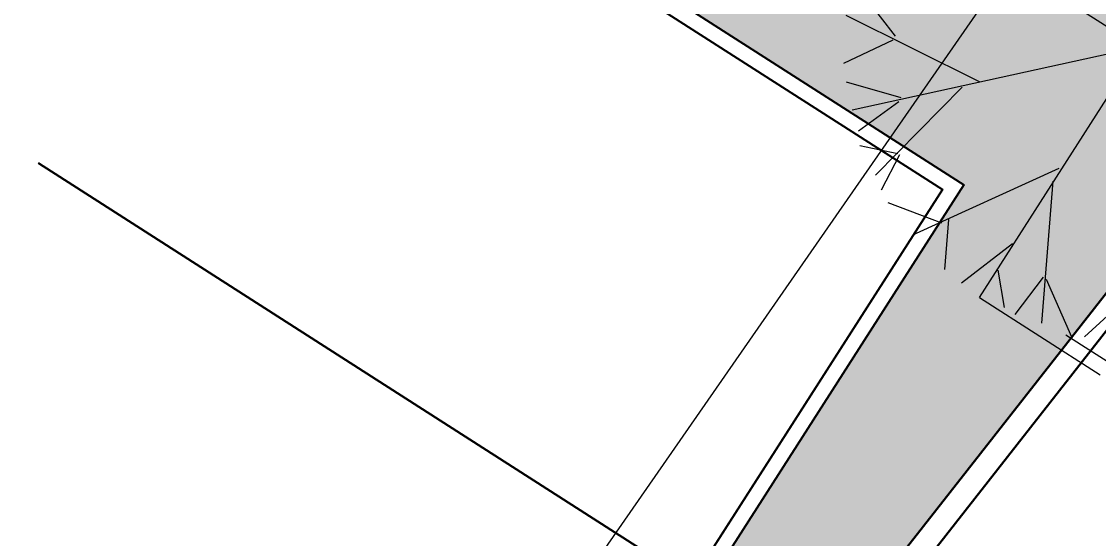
# Model space of a CAD drawing. Header units: inches. Extents: x 249 to 1192, y -18 to 440.
# Drawn here: x 960.42 to 967.36, y 200.32 to 203.65 of the extents above; entities that cross this region are included whole.
import ezdxf

# ---------------------------------------------------------------- set-up
doc = ezdxf.new("R2010")
doc.units = ezdxf.units.IN
doc.header["$MEASUREMENT"] = 0
for name, color, linetype, lineweight in [('DINDING', 6, 'Continuous', 0), ('PAGAR SITE', 6, 'Continuous', 30), ('RENCANA JALAN', 13, 'Continuous', 15), ('TEXT (KET. RUANG)', 7, 'Continuous', 5), ('VEGETASI', 60, 'Continuous', 0)]:
    doc.layers.add(name, color=color, linetype=linetype, lineweight=lineweight)
for name, color, linetype in [('KANSTEEN', 204, 'Continuous'), ('KENDARAAN', 9, 'Continuous'), ('RUMPUT', 86, 'Continuous')]:
    doc.layers.add(name, color=color, linetype=linetype)
doc.styles.add('ATTR', font='romans.shx', dxfattribs={"width": 0.8, "height": 0.470416260033865})
doc.styles.get("Standard").update_dxf_attribs({"font": 'arial.ttf'})
pattern_1 = [(57.36874968947846, (-1.13686837721616e-13, 150.3474551388494), (-0.0535506494527033, 0.244197313478704), [0.046875, -0.30667839075]), (12.36874968947846, (-1.13686837721616e-13, 150.3474551388494), (-0.05355064946683093, 0.2441973135431277), [0.04687499999999999, -0.2031249999999999]), (102.3687496894784, (-1.13686837721616e-13, 150.3474551388494), (-0.2441973135431277, -0.05355064946683093), [0.04687499999999999, -0.203125])]

# ---------------------------------------------------------------- blocks, each defined once
blk = doc.blocks.new('TAPAK')
at = {"layer": 'PAGAR SITE'}
for points in [[(139.8030665763735, 187.3690741418828), (137.84560980871, 188.2685178808201), (144.9357596205815, 206.6483920818373), (129.9734477652098, 218.6556809006473), (147.8531234604804, 253.7936992966494), (152.2845818887893, 251.4217517426239), (170.0457614442041, 244.61386010742), (173.9541275252621, 249.1971732825822), (185.5825499774351, 262.9761678494497), (190.5190300749963, 271.0225809786882), (198.3754611163797, 266.6320808600244), (239.5444814521198, 239.8570203634463), (197.9183556917595, 186.7456651351839), (197.4016729373661, 184.0955634519815), (182.0766370042201, 196.8058495875406), (172.7601028856106, 184.6568458416861), (169.8431924775636, 181.4162851384394), (164.0755296469461, 173.7295325424264), (162.3114334203818, 174.9607641451378)], [(139.8571582898389, 187.5092966922086), (138.0362682734078, 188.3459885423828), (145.1151815070778, 206.6967340367756), (130.1624403588543, 218.6963423416355), (147.9173587668499, 253.5891815783497), (152.2221003628903, 251.2850594784531), (170.0910920203197, 244.4358432732685), (174.0685134918042, 249.1001372148669), (185.7044857051702, 262.8880778033369), (190.5715742339467, 270.8213833702856), (198.2978960855188, 266.5035936732237), (239.3253559860834, 239.8205997156313), (197.7780338227756, 186.8097910974575), (197.3028268650324, 184.3724216519392), (182.0524409361768, 197.0207945287829), (172.6446656806694, 184.7528099581029), (169.7272282753677, 181.5116637838079), (164.042532339159, 173.9354838772376), (162.4015125935179, 175.0808156006901)]]:
    blk.add_lwpolyline(points, dxfattribs=at)
at = {"layer": 'RENCANA JALAN'}
blk.add_lwpolyline([(238.8186076660272, 246.4668074431007), (180.9058510639857, 163.0774370909467, 0.3362561549102545), (181.0457218854317, 159.6889200181071, 4.598988858042809)], format="xyb", dxfattribs=at)
blk = doc.blocks.new('Shade Tree 4')
for p, q in [((-12.64819999999997, 51.01879999999994), (-10.8143, 59.01259999999991)), ((0.189200000000028, 50.54859999999996), (-6.046099999999967, 59.48279999999988)), ((0, 59.99999999999989), (24, 59.99999999999989)), ((0, -60.00000000000011), (0, 59.99999999999989)), ((0.189200000000028, 48.19749999999988), (6.057800000000043, 59.48279999999988)), ((11.92630000000003, 50.0782999999999), (10.0924, 59.48279999999988)), ((-0.177599999999984, 31.26959999999997), (-16.68279999999999, 57.60189999999989)), ((0.189200000000028, 31.73979999999995), (16.32769999999999, 57.60189999999989)), ((19.30310000000003, 56.99999999999989), (43.55790000000002, 56.99999999999989)), ((-11.54789999999997, 49.60809999999992), (-21.81779999999998, 55.72099999999989)), ((10.45920000000001, 47.7272999999999), (21.09590000000003, 55.72099999999989)), ((-28.41989999999998, 42.55489999999998), (-25.85239999999999, 54.31029999999998)), ((26.06890000000004, 53.99999999999989), (50.70670000000001, 53.99999999999989)), ((28.06479999999999, 43.02509999999995), (26.59770000000003, 53.36989999999992)), ((-20.71749999999997, 21.39499999999998), (-31.35419999999999, 51.48909999999989)), ((23.29660000000001, 23.27589999999998), (30.26550000000003, 51.95929999999998)), ((31.55810000000002, 50.99999999999989), (55.94060000000002, 50.99999999999989)), ((36.28140000000002, 47.99999999999989), (60, 47.99999999999989)), ((-35.3888, 35.50159999999994), (-37.58949999999999, 46.31659999999988)), ((-28.05309999999997, 42.08459999999991), (-36.12239999999997, 47.7272999999999)), ((28.06479999999999, 41.61439999999993), (36.50080000000003, 47.7272999999999)), ((34.6669, 35.03139999999996), (37.96800000000002, 46.31659999999988)), ((39.72820000000002, 44.99999999999989), (64.11070000000001, 44.99999999999989)), ((-41.99999999999997, 41.99999999999989), (42, -42.00000000000011)), ((42, 41.99999999999989), (-41.99999999999997, -42.00000000000011)), ((42.9196, 41.99999999999989), (67.17439999999999, 41.99999999999989)), ((-35.75559999999996, 35.50159999999994), (-46.39239999999998, 37.85259999999994)), ((37.23439999999999, 36.91219999999998), (46.404, 37.85259999999994)), ((45.60040000000004, 38.99999999999989), (69.85520000000002, 38.99999999999989)), ((43.8365, 28.91849999999988), (48.23790000000002, 35.97179999999992)), ((48.02590000000004, 35.99999999999989), (72.28070000000002, 35.99999999999989)), ((-43.09129999999999, 26.09709999999995), (-49.32659999999998, 34.09090000000003)), ((74.32320000000004, 32.99999999999989), (50.0684, 32.99999999999989)), ((22.19630000000001, 22.33539999999994), (50.80540000000002, 31.26959999999997)), ((-21.45099999999996, 21.39499999999998), (-52.26089999999999, 28.4482999999999)), ((42.7362, 28.4482999999999), (53.37290000000002, 25.62689999999986)), ((52.23860000000002, 29.99999999999989), (76.23810000000003, 29.99999999999989)), ((-44.19169999999997, 26.56739999999991), (-55.19519999999997, 23.27589999999998)), ((53.51510000000002, 26.99999999999989), (77.89760000000001, 26.99999999999989)), ((79.30180000000001, 23.99999999999989), (55.04700000000003, 23.99999999999989)), ((80.45080000000002, 20.99999999999989), (56.19589999999999, 20.99999999999989)), ((-50.06019999999998, 9.169299999999907), (-56.66229999999999, 17.63319999999987)), ((57.21719999999999, 17.99999999999989), (81.59970000000004, 17.99999999999989)), ((52.27260000000001, 7.288399999999911), (57.40749999999997, 16.69279999999992)), ((82.39430000000004, 14.99999999999989), (58.23840000000001, 14.99999999999989)), ((-30.98739999999998, -0.2351000000001022), (-58.49619999999999, 12.93099999999993)), ((58.87670000000003, 11.99999999999989), (83.0704, 11.99999999999989)), ((-51.89409999999998, 10.10969999999998), (-59.22979999999998, 7.758599999999888)), ((32.83300000000003, -0.2351000000001022), (59.2414, 9.639499999999884)), ((83.52109999999999, 8.999999999999886), (59.35210000000001, 8.999999999999886)), ((53.37290000000002, 7.288399999999911), (59.60820000000001, 5.407499999999914)), ((59.74639999999999, 5.999999999999886), (84, 5.999999999999886)), ((-52.99449999999999, -0.7053000000000793), (-59.22979999999998, 3.996899999999869)), ((52.27260000000001, -0.2351000000001022), (59.60820000000001, 3.996899999999869)), ((84, 2.999999999999886), (59.89800000000002, 2.999999999999886)), ((-59.99999999999997, -1.13686837721616e-13), (60, -1.13686837721616e-13)), ((-51.89409999999998, -0.2351000000001022), (-59.5966, -4.467100000000073)), ((-30.98739999999998, -0.7053000000000793), (-58.86299999999997, -12.46080000000006)), ((33.93340000000001, -0.2351000000001022), (57.04079999999999, -18.10340000000008)), ((51.17220000000003, -0.2351000000001022), (59.60820000000001, -5.407600000000116)), ((60.1533, -1.13686837721616e-13), (84, -1.13686837721616e-13)), ((84, -3.000000000000114), (60.0256, -3.000000000000114)), ((59.64269999999999, -6.000000000000114), (84.02520000000004, -6.000000000000114)), ((-51.52729999999997, -9.169300000000021), (-58.86299999999997, -6.818200000000047)), ((50.43860000000001, -12.93100000000004), (58.87460000000004, -8.699100000000044)), ((-54.46159999999998, -10.57990000000007), (-57.7627, -14.81190000000004)), ((83.6422, -9.000000000000114), (59.38730000000004, -9.000000000000114)), ((58.7491, -12.00000000000011), (83.13150000000002, -12.00000000000011)), ((52.27260000000001, -14.34170000000006), (54.47320000000002, -23.27580000000012)), ((82.49330000000003, -15.00000000000011), (57.98310000000004, -15.00000000000011)), ((57.3449, -18.00000000000011), (81.51060000000001, -18.00000000000011)), ((-42.72449999999998, -24.68650000000002), (-55.92869999999999, -19.98430000000008)), ((80.45080000000002, -21.00000000000011), (56.3236, -21.00000000000011)), ((-23.28499999999997, -23.27580000000012), (-53.36129999999997, -26.56740000000002)), ((23.66340000000002, -23.74610000000018), (26.59770000000003, -52.89970000000005)), ((23.66340000000002, -23.74610000000018), (50.07190000000003, -32.21000000000004)), ((-42.72449999999998, -25.62700000000007), (-48.59309999999999, -35.0313000000001)), ((-25.85239999999999, -26.09720000000004), (-30.98739999999998, -50.54860000000008)), ((55.04700000000003, -24.00000000000011), (79.30180000000001, -24.00000000000011)), ((45.30369999999999, -30.32910000000004), (53.37290000000002, -26.56740000000002)), ((77.89760000000001, -27.00000000000011), (53.77050000000003, -27.00000000000011)), ((-0.544399999999996, -29.38870000000009), (-18.14999999999998, -56.66150000000005)), ((43.10290000000003, -29.85890000000006), (48.23790000000002, -35.97180000000003)), ((52.11090000000002, -30.00000000000011), (76.11040000000003, -30.00000000000011)), ((-0.177599999999984, -32.21000000000004), (13.39340000000004, -57.60190000000011)), ((-35.02209999999997, -34.56110000000012), (-46.02559999999997, -37.85270000000003)), ((74.32320000000004, -33.00000000000011), (50.1961, -33.00000000000011)), ((-35.02209999999997, -35.50150000000008), (-38.68989999999997, -44.90600000000006)), ((35.40050000000002, -35.50150000000008), (45.6705, -38.32290000000012)), ((36.86760000000004, -36.9122000000001), (39.06830000000002, -45.37620000000004)), ((48.02590000000004, -36.00000000000011), (72.28070000000002, -36.00000000000011)), ((69.98290000000003, -39.00000000000011), (45.60040000000004, -39.00000000000011)), ((25.4973, -42.55480000000011), (22.19630000000001, -55.25080000000003)), ((42.7919, -42.00000000000011), (67.17439999999999, -42.00000000000011)), ((-29.52029999999996, -44.43570000000011), (-36.85599999999999, -47.25700000000006)), ((-29.15350000000001, -44.43570000000011), (-28.41989999999998, -52.42950000000008)), ((64.11070000000001, -45.00000000000011), (39.60050000000001, -45.00000000000011)), ((-0.177599999999984, -47.25700000000006), (-4.579000000000008, -59.48270000000002)), ((26.23090000000002, -45.84640000000002), (32.83300000000003, -49.60820000000012)), ((8.625300000000038, -49.60820000000012), (7.891700000000014, -59.01250000000005)), ((9.35880000000003, -49.60820000000012), (19.99560000000002, -56.66150000000005)), ((36, -48.00000000000011), (60.79160000000002, -48.00000000000011)), ((-14.4821, -51.48900000000003), (-25.85239999999999, -53.84010000000012)), ((-13.74860000000001, -50.0784000000001), (-8.980399999999975, -59.01250000000005)), ((55.94060000000002, -51.00000000000011), (31.43049999999999, -51.00000000000011)), ((0.189200000000028, -53.36990000000003), (5.324200000000019, -59.01250000000005)), ((27, -54.00000000000011), (50.83440000000002, -54.00000000000011)), ((43.68560000000002, -57.00000000000011), (18.79250000000002, -57.00000000000011)), ((0, -60.00000000000011), (29.005, -60.00000000000011))]:
    blk.add_line(p, q)
at = {"style": 'ATTR', "width": 0.8, "flags": 9}
blk.add_attdef('ESTCODE', (0, 0), '', height=0.0002880504000000001, dxfattribs=at)

msp = doc.modelspace()

# ---------------------------------------------------------------- hatches: boundary and pattern name
at = {"layer": 'RUMPUT'}
h = msp.add_hatch(dxfattribs=at)
h.set_pattern_fill('GRASS', color=256, scale=0.25, angle=-32.63125031052153, style=0)
h.set_pattern_definition(pattern_1)
edge = h.paths.add_edge_path(flags=17)
edge.add_line((928.2641801358428, 238.1271219383081), (928.210257116251, 238.0429060968166))
edge.add_line((928.210257116251, 238.0429060968166), (927.4523145428276, 238.5282132731405))
edge.add_line((927.4523145428276, 238.5282132731405), (927.9376217191517, 239.2861558465638))
edge.add_line((927.9376217191517, 239.2861558465638), (944.9810419464962, 265.7187626837782))
edge.add_line((944.9810419464962, 265.7187626837782), (944.6881731201453, 265.9062852588823))
edge.add_line((944.6881731201453, 265.9062852588823), (940.4070226355533, 258.9280528368603))
edge.add_line((940.4070226355533, 258.9280528368603), (924.793628950703, 240.4758183067917))
edge.add_line((924.793628950703, 240.4758183067918), (906.9246372932736, 247.3250345119762))
edge.add_line((906.9246372932736, 247.3250345119762), (902.6198956972331, 249.6291566118728))
edge.add_line((902.6198956972331, 249.6291566118728), (887.5537847216923, 220.0204940367008))
edge.add_line((887.5537847216923, 220.0204940367008), (887.5839640358096, 220.0011703593785))
edge.add_line((887.5839640358096, 220.0011703593785), (891.4664214464029, 226.0647109467683))
edge.add_line((891.4664214464029, 226.0647109467683), (893.1507382762344, 224.9862505549363))
edge.add_line((893.1507382762344, 224.9862505549363), (895.8468892558132, 229.1970426295128))
edge.add_line((895.8468892558132, 229.1970426295128), (898.4575803420504, 227.5254290221743))
edge.add_line((898.4575803420504, 227.5254290221743), (900.9840555867964, 225.9077384344269))
edge.add_line((900.9840555867964, 225.9077384344269), (903.1766002224102, 224.503862094208))
edge.add_line((903.1766002224102, 224.503862094208), (906.037006076289, 222.6723572589328))
edge.add_line((906.037006076289, 222.6723572589328), (908.5634813210348, 221.0546666711856))
edge.add_line((908.5634813210348, 221.0546666711856), (911.0899565657807, 219.4369760834385))
edge.add_arc((911.5752637421048, 220.1949186568622), 0.8999999999999068, 237.3687496894809, 417.3687496894814)
edge.add_line((912.0605709184289, 220.9528612302859), (909.534095673683, 222.570551818033))
edge.add_line((909.534095673683, 222.570551818033), (907.0076204289372, 224.1882424057802))
edge.add_line((907.0076204289372, 224.1882424057802), (905.42870871042, 225.1992123850987))
edge.add_line((905.42870871042, 225.1992123850987), (904.4811451841912, 225.8059329935278))
edge.add_line((904.4811451841912, 225.8059329935278), (901.9546699394456, 227.4236235812754))
edge.add_line((901.9546699394456, 227.4236235812754), (899.4281946946995, 229.0413141690227))
edge.add_line((899.4281946946995, 229.0413141690227), (896.8175036084623, 230.7129277763615))
edge.add_line((896.8175036084623, 230.7129277763615), (899.5136545880415, 234.9237198509381))
edge.add_line((899.5136545880415, 234.9237198509381), (897.8293377582105, 236.00218024277))
edge.add_line((897.8293377582105, 236.00218024277), (901.7117951688039, 242.0657208301597))
edge.add_line((901.7117951688039, 242.0657208301597), (903.3961119986349, 240.9872604383278))
edge.add_line((903.3961119986349, 240.9872604383278), (906.0922629782136, 245.1980525129046))
edge.add_line((906.0922629782136, 245.1980525129046), (921.3353302881802, 235.4379859668289))
edge.add_line((921.3353302881802, 235.4379859668289), (926.4724966191635, 232.1486817717427))
edge.add_line((926.4724966191635, 232.1486817717427), (923.7225291895685, 227.8538402938037))
edge.add_line((923.7225291895685, 227.8538402938037), (919.463051469438, 221.1432149451381))
edge.add_line((919.463051469438, 221.1432149451381), (919.6768221338963, 221.0063385626959))
edge.add_line((919.6768221338963, 221.0063385626959), (925.0547665600767, 229.3244415627794))
edge.add_arc((932.3615963517667, 223.5711608990821), 9.300000000000063, 66.3350080141156, 141.7836714338509, ccw=False)
edge.add_line((936.0945068641441, 232.0891054343901), (936.5596564253325, 232.8155662671032))
edge.add_line((936.5596564253325, 232.8155662671032), (928.2641801358428, 238.1271219383082))
edge = h.paths.add_edge_path()
edge.add_arc((902.0036540352787, 201.3876506392976), 2.899999999999944, 21.48045213667681, 57.36874968948014)
edge.add_line((903.5674216034344, 203.829910042552), (886.5721298860623, 214.7119178929705))
edge.add_line((886.5721298860623, 214.7119178929705), (889.268280865641, 218.9227099675464))
edge.add_line((889.268280865641, 218.9227099675464), (887.5537847216923, 220.0204940367008))
edge.add_line((887.5537847216923, 220.0204940367008), (884.8649772892378, 214.7363173751585))
edge.add_line((884.8649772892378, 214.7363173751585), (899.8177184374614, 202.7367090702986))
edge.add_line((899.8177184374614, 202.7367090702986), (892.7388052037915, 184.3859635759057))
edge.add_line((892.7388052037915, 184.3859635759057), (893.0458401206889, 184.2448822308663))
edge.add_line((893.0458401206889, 184.2448822308663), (904.7022274439961, 202.44958357398))
edge = h.paths.add_edge_path()
edge.add_arc((936.7399936000422, 195.4112244067168), 1.89999999999996, 57.36874968947894, 147.3687496894797)
edge.add_line((935.1398926117032, 196.4357617789567), (918.3671724142149, 170.2404790178616))
edge.add_line((918.3671724142149, 170.2404790178616), (918.7450692695428, 169.9754589107608))
edge.add_line((918.7450692695428, 169.9754589107608), (936.7549778665604, 193.0607695623063))
edge.add_line((936.7549778665604, 193.0607695623063), (952.0053637954162, 180.4123966854627))
edge.add_line((952.0053637954162, 180.4123966854627), (952.4805707531592, 182.8497661309809))
edge.add_line((952.4805707531592, 182.8497661309809), (994.0278929164666, 235.8605747491551))
edge.add_line((994.0278929164666, 235.8605747491551), (953.0004330159019, 262.5435687067472))
edge.add_line((953.0004330159019, 262.5435687067472), (949.137272090116, 264.7024635552781))
edge.add_line((949.137272090116, 264.7024635552781), (945.2741111643296, 266.861358403809))
edge.add_line((945.2741111643296, 266.861358403809), (940.4070226355533, 258.9280528368603))
edge.add_line((940.4070226355533, 258.9280528368603), (924.793628950703, 240.4758183067917))
edge.add_line((924.793628950703, 240.4758183067918), (906.9246372932736, 247.3250345119762))
edge.add_line((906.9246372932736, 247.3250345119762), (902.6198956972331, 249.6291566118728))
edge.add_line((902.6198956972331, 249.6291566118728), (887.5537847216923, 220.0204940367008))
edge.add_line((887.5537847216923, 220.0204940367008), (887.5839640358096, 220.0011703593785))
edge.add_line((887.5839640358096, 220.0011703593785), (891.4664214464029, 226.0647109467683))
edge.add_line((891.4664214464029, 226.0647109467683), (893.1507382762344, 224.9862505549363))
edge.add_line((893.1507382762344, 224.9862505549363), (895.8468892558132, 229.1970426295128))
edge.add_line((895.8468892558132, 229.1970426295128), (898.4575803420504, 227.5254290221743))
edge.add_line((898.4575803420504, 227.5254290221743), (900.9840555867964, 225.9077384344269))
edge.add_line((900.9840555867964, 225.9077384344269), (903.1766002224102, 224.503862094208))
edge.add_line((903.1766002224102, 224.503862094208), (906.037006076289, 222.6723572589328))
edge.add_line((906.037006076289, 222.6723572589328), (908.5634813210348, 221.0546666711856))
edge.add_line((908.5634813210348, 221.0546666711856), (911.0899565657807, 219.4369760834385))
edge.add_arc((911.5752637421048, 220.1949186568622), 0.8999999999999068, 237.3687496894809, 417.3687496894814)
edge.add_line((912.0605709184289, 220.9528612302859), (909.534095673683, 222.570551818033))
edge.add_line((909.534095673683, 222.570551818033), (907.0076204289372, 224.1882424057802))
edge.add_line((907.0076204289372, 224.1882424057802), (905.42870871042, 225.1992123850987))
edge.add_line((905.42870871042, 225.1992123850987), (904.4811451841912, 225.8059329935278))
edge.add_line((904.4811451841912, 225.8059329935278), (901.9546699394456, 227.4236235812754))
edge.add_line((901.9546699394456, 227.4236235812754), (899.4281946946995, 229.0413141690227))
edge.add_line((899.4281946946995, 229.0413141690227), (896.8175036084623, 230.7129277763615))
edge.add_line((896.8175036084623, 230.7129277763615), (899.5136545880415, 234.9237198509381))
edge.add_line((899.5136545880415, 234.9237198509381), (897.8293377582105, 236.00218024277))
edge.add_line((897.8293377582105, 236.00218024277), (901.7117951688039, 242.0657208301597))
edge.add_line((901.7117951688039, 242.0657208301597), (903.3961119986349, 240.9872604383278))
edge.add_line((903.3961119986349, 240.9872604383278), (906.0922629782136, 245.1980525129046))
edge.add_line((906.0922629782136, 245.1980525129046), (921.3353302881802, 235.4379859668289))
edge.add_line((921.3353302881802, 235.4379859668289), (926.4724966191635, 232.1486817717427))
edge.add_line((926.4724966191635, 232.1486817717427), (923.7225291895685, 227.8538402938037))
edge.add_line((923.7225291895685, 227.8538402938037), (919.463051469438, 221.1432149451381))
edge.add_line((919.463051469438, 221.1432149451381), (919.6768221338963, 221.0063385626959))
edge.add_line((919.6768221338963, 221.0063385626959), (925.0547665600767, 229.3244415627794))
edge.add_arc((932.3615963517667, 223.5711608990821), 9.300000000000063, 66.3350080141156, 141.7836714338509, ccw=False)
edge.add_line((936.0945068641441, 232.0891054343901), (936.5596564253325, 232.8155662671032))
edge.add_line((936.5596564253325, 232.8155662671032), (928.2641801358428, 238.1271219383082))
edge.add_line((928.2641801358428, 238.1271219383081), (928.210257116251, 238.0429060968166))
edge.add_line((928.210257116251, 238.0429060968166), (927.4523145428276, 238.5282132731405))
edge.add_line((927.4523145428276, 238.5282132731405), (927.9376217191517, 239.2861558465638))
edge.add_line((927.9376217191517, 239.2861558465638), (944.9810419464962, 265.7187626837782))
edge.add_line((944.9810419464962, 265.7187626837782), (944.8968261050046, 265.7726857033697))
edge.add_line((944.8968261050046, 265.7726857033697), (945.3821332813287, 266.5306282767932))
edge.add_line((945.3821332813287, 266.5306282767932), (945.0378815538875, 265.6220840357166))
edge.add_line((945.0378815538875, 265.6220840357167), (966.3961127163826, 251.8283722682141))
edge.add_line((966.3961127163826, 251.8283722682141), (987.2184795251611, 238.4959056741984))
edge.add_line((987.2184795251611, 238.4959056741984), (987.7848094723096, 239.3803879124368))
edge.add_line((987.7848094723096, 239.3803879124368), (987.3024339253069, 238.4415765959837))
edge.add_line((987.3024339253069, 238.4415765959837), (987.976155706937, 238.0101864792329))
edge.add_line((987.976155706937, 238.0101864792329), (989.8828169332336, 236.9080762407978))
edge.add_line((989.8828169332336, 236.9080762407978), (990.456695261496, 236.5406245619924))
edge.add_line((990.456695261496, 236.5406245619924), (978.5775728439761, 217.9538006475311))
edge.add_line((978.5775728439761, 217.9538006475311), (977.5716846833687, 218.6082348150211))
edge.add_line((977.5716846833687, 218.6082348150211), (973.9826760007684, 213.1882625206376))
edge.add_arc((963.9830200851625, 219.4284287330935), 11.78697555735094, 271.6088435800943, 328.0342658814109, ccw=False)
edge.add_line((964.3139503599156, 207.6460996788343), (963.9111392153794, 207.5327163177247))
edge.add_line((963.9111392153794, 207.5327163177247), (963.6031439829554, 207.2494292874127))
edge.add_line((963.6031439829554, 207.2494292874126), (962.2875738019667, 205.2953188658096))
edge.add_line((962.2875738019667, 205.2953188658096), (966.4964052996175, 202.6004232347034))
edge.add_line((966.4964052996175, 202.6004232347034), (961.5354874971925, 194.8525658174829))
edge.add_line((961.5354874971925, 194.8525658174829), (959.0090122524454, 196.4702564052309))
edge.add_line((959.0090122524454, 196.4702564052309), (955.8275540965427, 191.5015217572303))
edge.add_line((955.8275540965427, 191.5015217572303), (953.0774800973728, 187.2065138411622))
edge.add_line((953.0774800973728, 187.2065138411622), (937.7645309722822, 197.0113253950558))
h = msp.add_hatch(dxfattribs=at)
h.set_pattern_fill('GRASS', color=256, scale=0.25, angle=-32.63125031052153, style=0)
h.set_pattern_definition(pattern_1)
edge = h.paths.add_edge_path()
edge.add_line((944.6616194077268, 265.863002973527), (944.9535297677759, 265.6760941000285))
edge.add_line((944.9535297677759, 265.6760941000285), (944.9810419464962, 265.7187626837782))
edge.add_line((944.9810419464962, 265.7187626837782), (944.8968261050046, 265.7726857033697))
edge.add_line((944.8968261050046, 265.7726857033697), (945.3821332813287, 266.5306282767932))
edge.add_line((945.3821332813287, 266.5306282767932), (946.1400758547524, 266.0453211004692))
edge.add_line((946.1400758547524, 266.0453211004692), (987.7311629355853, 239.2966038760912))
edge.add_line((987.7311629355853, 239.2966038760912), (987.7848094723096, 239.3803879124368))
edge.add_line((987.7848094723096, 239.3803879124368), (988.542752045733, 238.8950807361128))
edge.add_line((988.542752045733, 238.8950807361128), (987.976155706937, 238.0101864792329))
edge.add_line((987.976155706937, 238.0101864792329), (989.8828169332336, 236.9080762407978))
edge.add_line((989.8828169332336, 236.9080762407978), (990.456695261496, 236.5406245619924))
edge.add_line((990.456695261496, 236.5406245619924), (978.5775728439763, 217.9538006475308))
edge.add_line((978.5775728439763, 217.9538006475308), (977.5716846833687, 218.6082348150209))
edge.add_line((977.5716846833687, 218.6082348150209), (973.9826760007684, 213.1882625206373))
edge.add_arc((963.983020085164, 219.4284287330915), 11.78697555734887, 271.60884358008735, 328.03426588141417, ccw=False)
edge.add_line((964.3139503599156, 207.6460996788343), (963.9111392153794, 207.5327163177247))
edge.add_line((963.9111392153794, 207.5327163177247), (963.6031439829554, 207.2494292874126))
edge.add_line((963.6031439829554, 207.2494292874126), (962.2875738019667, 205.2953188658096))
edge.add_line((962.2875738019667, 205.2953188658096), (966.4964052996175, 202.6004232347034))
edge.add_line((966.4964052996175, 202.6004232347034), (961.5354874971925, 194.8525658174829))
edge.add_line((961.5354874971925, 194.8525658174829), (959.0090122524454, 196.4702564052309))
edge.add_line((959.0090122524454, 196.4702564052309), (953.0774800973728, 187.2065138411622))
edge.add_line((953.0774800973728, 187.2065138411622), (937.7645309722822, 197.0113253950558))
edge.add_arc((936.7399936000422, 195.4112244067168), 1.89999999999995, 57.36874968947883, 147.3687496894803)
edge.add_line((935.1398926117032, 196.4357617789567), (918.3671724142149, 170.2404790178616))
edge.add_line((918.3671724142149, 170.2404790178616), (918.7450692695428, 169.9754589107608))
edge.add_line((918.7450692695428, 169.9754589107608), (936.7549778665604, 193.0607695623063))
edge.add_line((936.7549778665604, 193.0607695623063), (952.0053637954162, 180.4123966854627))
edge.add_line((952.0053637954162, 180.4123966854627), (952.4805707531592, 182.8497661309809))
edge.add_line((952.4805707531592, 182.8497661309809), (994.0278929164666, 235.8605747491551))
edge.add_line((994.0278929164666, 235.8605747491551), (953.0004330159019, 262.5435687067472))
edge.add_line((953.0004330159019, 262.5435687067472), (945.2741111643296, 266.861358403809))
edge.add_line((945.2741111643296, 266.861358403809), (944.6616194077268, 265.863002973527))
edge = h.paths.add_edge_path()
edge.add_line((927.5389045125903, 239.1270715606151), (939.6293338939829, 258.0089640506233))
edge.add_line((939.6293338939829, 258.0089640506233), (924.793628950703, 240.4758183067918))
edge.add_line((924.793628950703, 240.4758183067918), (906.9246372932736, 247.3250345119762))
edge.add_line((906.9246372932736, 247.3250345119762), (902.6198956972331, 249.6291566118728))
edge.add_line((902.6198956972331, 249.6291566118728), (887.5537847216923, 220.0204940367008))
edge.add_line((887.5537847216923, 220.0204940367008), (887.5839640358096, 220.0011703593785))
edge.add_line((887.5839640358096, 220.0011703593785), (891.4664214464029, 226.0647109467683))
edge.add_line((891.4664214464029, 226.0647109467683), (893.1507382762344, 224.9862505549363))
edge.add_line((893.1507382762344, 224.9862505549363), (895.8468892558132, 229.1970426295128))
edge.add_line((895.8468892558132, 229.1970426295128), (911.0899565657807, 219.4369760834385))
edge.add_arc((911.5752637421048, 220.1949186568622), 0.8999999999999188, 237.3687496894814, 417.3687496894813)
edge.add_line((912.0605709184289, 220.9528612302859), (896.8175036084623, 230.7129277763615))
edge.add_line((896.8175036084623, 230.7129277763615), (899.5136545880415, 234.9237198509381))
edge.add_line((899.5136545880415, 234.9237198509381), (897.8293377582105, 236.00218024277))
edge.add_line((897.8293377582105, 236.00218024277), (901.7117951688039, 242.0657208301597))
edge.add_line((901.7117951688039, 242.0657208301597), (903.3961119986349, 240.9872604383278))
edge.add_line((903.3961119986349, 240.9872604383278), (906.0922629782136, 245.1980525129046))
edge.add_line((906.0922629782136, 245.1980525129046), (926.4724966191635, 232.1486817717427))
edge.add_line((926.4724966191635, 232.1486817717427), (923.7225291895685, 227.8538402938034))
edge.add_line((923.7225291895685, 227.8538402938034), (919.463051469438, 221.1432149451381))
edge.add_line((919.463051469438, 221.1432149451381), (919.6768221338963, 221.0063385626959))
edge.add_line((919.6768221338963, 221.0063385626959), (925.0547665600767, 229.3244415627793))
edge.add_arc((932.3615963517668, 223.5711608990819), 9.3000000000002, 66.33500801411662, 141.7836714338508, ccw=False)
edge.add_line((936.0945068641441, 232.0891054343901), (936.4790483788139, 232.6896743100139))
edge.add_line((936.4790483788139, 232.6896743100139), (927.7208167662686, 238.2975301061033))
edge.add_line((927.7208167662686, 238.2975301061033), (927.6671702295447, 238.2137460697578))
edge.add_line((927.6671702295447, 238.2137460697578), (927.077659339104, 238.5912072068986))
edge.add_line((927.077659339104, 238.5912072068986), (927.4551204762449, 239.1807180973389))
edge.add_line((927.4551204762449, 239.1807180973389), (927.5389045125903, 239.1270715606151))

# ---------------------------------------------------------------- linework, layer by layer
at = {"layer": 'DINDING'}
msp.add_lwpolyline([(894.1468256476227, 183.7389836816773), (892.7388052037915, 184.3859635759057), (899.8177184374614, 202.7367090702986), (884.8649772892378, 214.7363173751585), (902.6198956972332, 249.6291566118728), (906.9246372932736, 247.3250345119762), (924.7936289507029, 240.4758183067918), (940.4070226355533, 258.9280528368603), (945.2741111643297, 266.861358403809), (949.137272090116, 264.7024635552781), (953.0004330159019, 262.5435687067471), (994.0278929164667, 235.8605747491551), (952.4805707531593, 182.8497661309809), (952.0053637954162, 180.4123966854627), (936.7549778665604, 193.0607695623063), (918.7450692695428, 169.9754589107608), (917.3018798450047, 170.9875716353452)], dxfattribs=at)
at = {"layer": 'KANSTEEN'}
for points in [[(977.541824967798, 218.7472069215089), (977.4878606776383, 218.6627709906705), (973.9036956846513, 213.2503685325997, -0.2453192679028253), (964.3099760409765, 207.7460206715685, 0.239029466686969), (963.5201911776876, 207.305275792211), (962.1474743639577, 205.2662813923822), (966.3582664385343, 202.5701304128035), (961.5051946752926, 194.990704678566), (958.9787194305455, 196.608395266314), (955.7433382550512, 191.5554447768218), (953.0471872754728, 187.3446527022453), (937.8184539918739, 197.0955412365474, 0.4142135623730865), (935.0556767702118, 196.4896847985483), (935.0556767702118, 196.4896847985483), (918.285226831968, 170.297947680745)], [(977.6260859395137, 218.6933544503909), (977.5716846833687, 218.6082348150211), (973.9875164526997, 213.1958274677673, -0.2453014755722566), (964.3139503599156, 207.6460996788343, 0.2390294666869749), (963.6031439829554, 207.2494292874126), (962.2875738019661, 205.2953188658099), (966.4964052996174, 202.6004232347034), (961.5354874971925, 194.8525658174829), (959.0090122524455, 196.4702564052309), (955.8275540965427, 191.5015217572303), (953.0774800973727, 187.2065138411622), (937.7645309722823, 197.0113253950558, 0.4142135623730755), (935.1398926117033, 196.4357617789568), (918.3694426734595, 170.2440246611534)]]:
    msp.add_lwpolyline(points, format="xyb", dxfattribs=at)
at = {"layer": 'KENDARAAN'}
for points in [[(962.1474743639577, 205.2662813923822), (966.3582664385343, 202.5701304128035), (964.740575850787, 200.0436551680576), (960.5297837762105, 202.7398061476364)], [(960.5297837762105, 202.7398061476364), (964.7405758507871, 200.0436551680576), (963.1228852630398, 197.5171799233117), (958.9120931884634, 200.2133309028905)]]:
    msp.add_lwpolyline(points, dxfattribs=at)

# ---------------------------------------------------------------- block references
at = {"layer": 'DINDING'}
msp.add_blockref('TAPAK', (754.7025369303852, -3.960024966478187), dxfattribs=at)
at = {"layer": 'VEGETASI', "xscale": 0.03192539999145083, "yscale": 0.03192540000600275, "zscale": 0.0319254, "rotation": 327.3687496894784}
msp.add_blockref('Shade Tree 4', (967.6289203774774, 203.4875358359959), dxfattribs=at)

# ---------------------------------------------------------------- texts
at = {"layer": 'TEXT (KET. RUANG)'}
msp.add_text('PARKIR MOBIL', height=0.5784289050526846, rotation=57.13992481540763, dxfattribs=at).set_placement((959.0603854798577, 202.3264130812138))

doc.saveas('drawing.dxf')
